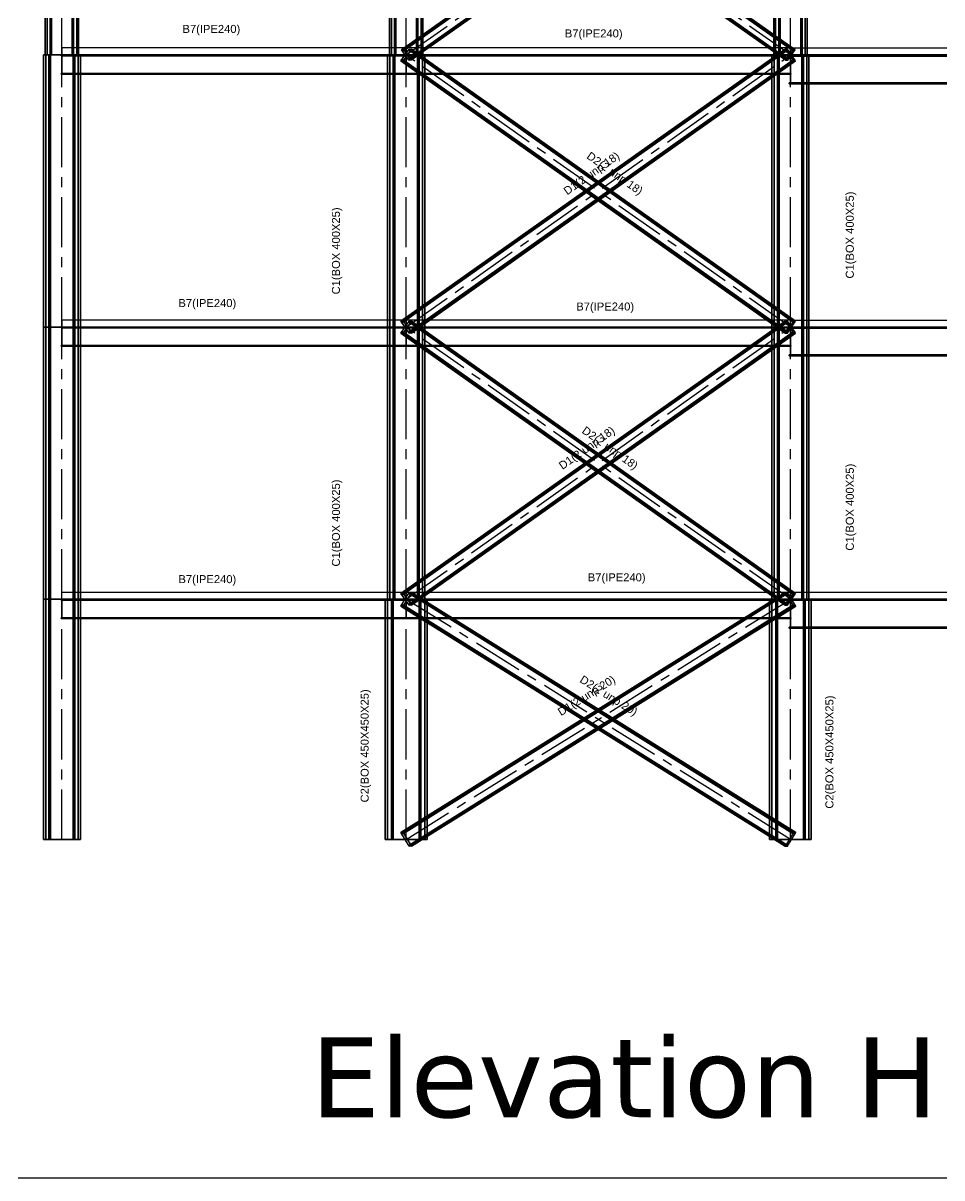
# Model space of a CAD drawing. Header units: metres. Extents: x 158 to 495, y 93 to 262.
# Drawn here: x 352.57 to 364.05, y 231.6 to 246.03 of the extents above; entities that cross this region are included whole.
import ezdxf
from ezdxf.enums import TextEntityAlignment as Align

# ---------------------------------------------------------------- set-up
doc = ezdxf.new("R2010")
doc.units = ezdxf.units.M
doc.header["$MEASUREMENT"] = 0
doc.linetypes.add('CENTER', pattern=[2, 1.25, -0.25, 0.25, -0.25])
doc.styles.get("Standard").update_dxf_attribs({"font": 'arial.ttf'})

msp = doc.modelspace()

# ---------------------------------------------------------------- linework, layer by layer
at = {"linetype": 'Continuous'}
for p, q in [((352.84832, 249.03133), (352.84832, 245.63133)), ((352.84832, 245.63133), (352.84832, 249.03133)), ((352.87149, 249.03133), (352.87149, 245.63133)), ((352.87149, 245.63133), (352.87149, 249.03133)), ((352.91083, 249.03133), (352.91083, 245.63133)), ((352.91083, 245.63133), (352.91083, 249.03133)), ((352.92706, 249.03133), (352.92706, 245.63133)), ((352.92706, 245.63133), (352.92706, 249.03133)), ((353.18663, 249.03133), (353.18663, 245.63133)), ((353.18663, 245.63133), (353.18663, 249.03133)), ((353.20285, 249.03133), (353.20285, 245.63133)), ((353.20285, 245.63133), (353.20285, 249.03133)), ((353.24219, 245.63133), (353.24219, 249.03133)), ((353.24219, 249.03133), (353.24219, 245.63133)), ((353.26536, 245.63133), (353.26536, 249.03133)), ((353.26536, 249.03133), (353.26536, 245.63133)), ((357.14832, 249.03133), (357.14832, 245.63133)), ((357.14832, 245.63133), (357.14832, 249.03133)), ((357.17149, 249.03133), (357.17149, 245.63133)), ((357.17149, 245.63133), (357.17149, 249.03133)), ((357.21083, 249.03133), (357.21083, 245.63133)), ((357.21083, 245.63133), (357.21083, 249.03133)), ((357.22706, 249.03133), (357.22706, 245.63133)), ((357.22706, 245.63133), (357.22706, 249.03133)), ((362.09845, 249.09696), (357.29845, 245.69696)), ((357.29845, 245.69696), (362.09845, 249.09696)), ((362.1057, 249.08835), (357.3057, 245.68835)), ((357.3057, 245.68835), (362.1057, 249.08835)), ((362.12521, 249.09696), (357.32521, 245.69696)), ((357.32521, 245.69696), (362.12521, 249.09696)), ((362.12978, 249.08835), (357.32978, 245.68835)), ((357.32978, 245.68835), (362.12978, 249.08835)), ((357.38391, 249.08835), (362.18391, 245.68835)), ((362.18391, 245.68835), (357.38391, 249.08835)), ((357.38848, 249.09696), (362.18848, 245.69696)), ((362.18848, 245.69696), (357.38848, 249.09696)), ((357.40798, 249.08835), (362.20798, 245.68835)), ((362.20798, 245.68835), (357.40798, 249.08835)), ((357.41523, 249.09696), (362.21523, 245.69696)), ((362.21523, 245.69696), (357.41523, 249.09696)), ((357.48663, 249.03133), (357.48663, 245.63133)), ((357.48663, 245.63133), (357.48663, 249.03133)), ((357.50285, 249.03133), (357.50285, 245.63133)), ((357.50285, 245.63133), (357.50285, 249.03133)), ((357.54219, 245.63133), (357.54219, 249.03133)), ((357.54219, 249.03133), (357.54219, 245.63133)), ((357.56536, 245.63133), (357.56536, 249.03133)), ((357.56536, 249.03133), (357.56536, 245.63133)), ((361.94832, 249.03133), (361.94832, 245.63133)), ((361.94832, 245.63133), (361.94832, 249.03133)), ((361.97149, 249.03133), (361.97149, 245.63133)), ((361.97149, 245.63133), (361.97149, 249.03133)), ((362.01083, 249.03133), (362.01083, 245.63133)), ((362.01083, 245.63133), (362.01083, 249.03133)), ((362.02706, 249.03133), (362.02706, 245.63133)), ((362.02706, 245.63133), (362.02706, 249.03133)), ((362.28663, 249.03133), (362.28663, 245.63133)), ((362.28663, 245.63133), (362.28663, 249.03133)), ((362.30285, 249.03133), (362.30285, 245.63133)), ((362.30285, 245.63133), (362.30285, 249.03133)), ((362.34219, 245.63133), (362.34219, 249.03133)), ((362.34219, 249.03133), (362.34219, 245.63133)), ((362.36536, 245.63133), (362.36536, 249.03133)), ((362.36536, 249.03133), (362.36536, 245.63133)), ((357.29845, 248.9657), (362.09845, 245.5657)), ((362.09845, 245.5657), (357.29845, 248.9657)), ((357.3057, 248.97431), (362.1057, 245.57431)), ((362.1057, 245.57431), (357.3057, 248.97431)), ((362.12521, 245.5657), (357.32521, 248.9657)), ((357.32521, 248.9657), (362.12521, 245.5657)), ((362.12978, 245.57431), (357.32978, 248.97431)), ((357.32978, 248.97431), (362.12978, 245.57431)), ((357.38391, 245.57431), (362.18391, 248.97431)), ((362.18391, 248.97431), (357.38391, 245.57431)), ((357.38848, 245.5657), (362.18848, 248.9657)), ((362.18848, 248.9657), (357.38848, 245.5657)), ((362.20798, 248.97431), (357.40798, 245.57431)), ((357.40798, 245.57431), (362.20798, 248.97431)), ((362.21523, 248.9657), (357.41523, 245.5657)), ((357.41523, 245.5657), (362.21523, 248.9657)), ((357.35684, 245.71883), (353.05684, 245.71883)), ((353.05684, 245.71883), (353.05684, 245.63133)), ((357.29194, 245.5575), (357.39321, 245.70517)), ((362.09194, 245.70517), (357.29194, 242.30517)), ((357.29194, 242.30517), (362.09194, 245.70517)), ((357.42175, 245.70517), (357.32047, 245.5575)), ((362.12047, 245.70517), (357.32047, 242.30517)), ((357.32047, 242.30517), (362.12047, 245.70517)), ((357.35684, 245.63133), (357.35684, 245.71883)), ((362.15684, 245.71883), (357.35684, 245.71883)), ((357.35684, 245.71883), (357.35684, 245.63133)), ((357.39321, 245.70517), (362.19321, 242.30517)), ((362.19321, 242.30517), (357.39321, 245.70517)), ((357.39321, 245.70517), (357.42175, 245.70517)), ((357.42175, 245.70517), (362.22175, 242.30517)), ((362.22175, 242.30517), (357.42175, 245.70517)), ((362.12047, 245.70517), (362.09194, 245.70517)), ((362.09194, 245.70517), (362.19321, 245.5575)), ((362.22175, 245.5575), (362.12047, 245.70517)), ((362.15684, 245.63133), (362.15684, 245.71883)), ((362.15684, 245.63133), (362.15684, 245.71883)), ((362.15684, 245.71883), (367.66684, 245.71883)), ((352.89461, 245.63133), (352.82515, 245.63133)), ((352.82515, 245.63133), (352.82515, 242.23133)), ((352.82515, 242.23133), (352.82515, 245.63133)), ((352.82515, 245.63133), (353.21907, 245.63133)), ((352.84832, 245.63133), (352.91083, 245.63133)), ((353.20285, 245.63133), (352.84832, 245.63133)), ((352.91489, 245.63133), (352.85411, 245.63133)), ((352.85411, 245.63133), (352.85411, 242.23133)), ((352.85411, 242.23133), (352.85411, 245.63133)), ((352.85411, 245.63133), (353.19879, 245.63133)), ((352.87149, 245.63133), (352.92706, 245.63133)), ((353.18663, 245.63133), (352.87149, 245.63133)), ((353.28853, 245.63133), (352.89461, 245.63133)), ((352.89461, 245.63133), (352.89461, 242.23133)), ((352.89461, 242.23133), (352.89461, 245.63133)), ((352.91083, 245.63133), (353.26536, 245.63133)), ((353.25957, 245.63133), (352.91489, 245.63133)), ((352.91489, 245.63133), (352.91489, 242.23133)), ((352.91489, 242.23133), (352.91489, 245.63133)), ((352.92706, 245.63133), (353.24219, 245.63133)), ((353.04613, 245.63133), (353.06755, 245.63133)), ((357.34613, 245.63133), (353.04613, 245.63133)), ((353.04613, 245.62153), (353.04613, 245.63133)), ((353.04613, 245.63133), (357.34613, 245.63133)), ((357.34613, 245.62153), (353.04613, 245.62153)), ((353.05629, 245.62153), (353.04613, 245.62153)), ((353.04613, 245.62153), (357.34613, 245.62153)), ((357.35629, 245.62153), (353.05629, 245.62153)), ((353.05629, 245.40113), (353.05629, 245.62153)), ((353.05629, 245.62153), (357.35629, 245.62153)), ((353.05684, 245.63133), (357.35684, 245.63133)), ((353.05739, 245.62153), (353.05739, 245.40113)), ((357.35739, 245.62153), (353.05739, 245.62153)), ((353.06755, 245.62153), (353.05739, 245.62153)), ((353.05739, 245.62153), (357.35739, 245.62153)), ((353.06755, 245.63133), (353.06755, 245.62153)), ((357.36755, 245.63133), (353.06755, 245.63133)), ((353.06755, 245.63133), (357.36755, 245.63133)), ((357.36755, 245.62153), (353.06755, 245.62153)), ((353.06755, 245.62153), (357.36755, 245.62153)), ((353.24219, 245.63133), (353.18663, 245.63133)), ((353.19879, 245.63133), (353.19879, 242.23133)), ((353.19879, 242.23133), (353.19879, 245.63133)), ((353.19879, 245.63133), (353.25957, 245.63133)), ((353.26536, 245.63133), (353.20285, 245.63133)), ((353.21907, 245.63133), (353.21907, 242.23133)), ((353.21907, 242.23133), (353.21907, 245.63133)), ((353.21907, 245.63133), (353.28853, 245.63133)), ((353.25957, 242.23133), (353.25957, 245.63133)), ((353.25957, 245.63133), (353.25957, 242.23133)), ((353.28853, 242.23133), (353.28853, 245.63133)), ((353.28853, 245.63133), (353.28853, 242.23133)), ((357.19461, 245.63133), (357.12515, 245.63133)), ((357.12515, 245.63133), (357.12515, 242.23133)), ((357.12515, 242.23133), (357.12515, 245.63133)), ((357.12515, 245.63133), (357.51907, 245.63133)), ((357.14832, 245.63133), (357.21083, 245.63133)), ((357.50285, 245.63133), (357.14832, 245.63133)), ((357.21489, 245.63133), (357.15411, 245.63133)), ((357.15411, 245.63133), (357.15411, 242.23133)), ((357.15411, 242.23133), (357.15411, 245.63133)), ((357.15411, 245.63133), (357.49879, 245.63133)), ((357.17149, 245.63133), (357.22706, 245.63133)), ((357.48663, 245.63133), (357.17149, 245.63133)), ((357.58853, 245.63133), (357.19461, 245.63133)), ((357.19461, 245.63133), (357.19461, 242.23133)), ((357.19461, 242.23133), (357.19461, 245.63133)), ((357.21083, 245.63133), (357.56536, 245.63133)), ((357.55957, 245.63133), (357.21489, 245.63133)), ((357.21489, 245.63133), (357.21489, 242.23133)), ((357.21489, 242.23133), (357.21489, 245.63133)), ((357.22706, 245.63133), (357.54219, 245.63133)), ((357.29845, 245.69696), (357.32521, 245.69696)), ((357.38848, 245.5657), (357.29845, 245.69696)), ((357.29955, 245.56652), (357.38845, 245.69614)), ((362.09955, 245.69614), (357.29955, 242.29614)), ((357.29955, 242.29614), (362.09955, 245.69614)), ((357.32523, 245.56652), (357.29955, 245.56652)), ((357.29955, 245.56652), (362.09955, 242.16652)), ((362.09955, 242.16652), (357.29955, 245.56652)), ((357.3057, 245.68835), (357.32978, 245.68835)), ((357.38391, 245.57431), (357.3057, 245.68835)), ((357.32521, 245.69696), (357.41523, 245.5657)), ((357.41413, 245.69614), (357.32523, 245.56652)), ((362.12523, 245.69614), (357.32523, 242.29614)), ((357.32523, 242.29614), (362.12523, 245.69614)), ((362.12523, 242.16652), (357.32523, 245.56652)), ((357.32523, 245.56652), (362.12523, 242.16652)), ((357.32978, 245.68835), (357.40798, 245.57431)), ((357.36755, 245.63133), (357.34613, 245.63133)), ((357.34613, 245.63133), (357.34613, 245.62153)), ((357.34613, 245.62153), (357.35629, 245.62153)), ((357.34614, 245.63133), (357.36754, 245.63133)), ((362.14614, 245.63133), (357.34614, 245.63133)), ((357.34614, 245.62153), (357.34614, 245.63133)), ((357.34614, 245.63133), (362.14614, 245.63133)), ((362.14614, 245.62153), (357.34614, 245.62153)), ((357.35629, 245.62153), (357.34614, 245.62153)), ((357.34614, 245.62153), (362.14614, 245.62153)), ((362.15629, 245.62153), (357.35629, 245.62153)), ((357.35629, 245.40113), (357.35629, 245.62153)), ((357.35629, 245.62153), (362.15629, 245.62153)), ((357.35629, 245.62153), (357.35629, 245.40113)), ((357.35684, 245.63133), (362.15684, 245.63133)), ((357.35739, 245.62153), (357.35739, 245.40113)), ((362.15739, 245.62153), (357.35739, 245.62153)), ((357.36754, 245.62153), (357.35739, 245.62153)), ((357.35739, 245.62153), (362.15739, 245.62153)), ((357.35739, 245.40113), (357.35739, 245.62153)), ((357.35739, 245.62153), (357.36755, 245.62153)), ((357.36754, 245.63133), (357.36754, 245.62153)), ((362.16754, 245.63133), (357.36754, 245.63133)), ((357.36754, 245.63133), (362.16754, 245.63133)), ((362.16754, 245.62153), (357.36754, 245.62153)), ((357.36754, 245.62153), (362.16754, 245.62153)), ((357.36755, 245.62153), (357.36755, 245.63133)), ((357.40798, 245.57431), (357.38391, 245.57431)), ((357.38845, 245.69614), (362.18845, 242.29614)), ((362.18845, 242.29614), (357.38845, 245.69614)), ((357.38845, 245.69614), (357.41413, 245.69614)), ((357.38845, 242.16652), (362.18845, 245.56652)), ((362.18845, 245.56652), (357.38845, 242.16652)), ((357.41523, 245.5657), (357.38848, 245.5657)), ((357.41413, 245.69614), (362.21413, 242.29614)), ((362.21413, 242.29614), (357.41413, 245.69614)), ((362.21413, 245.56652), (357.41413, 242.16652)), ((357.41413, 242.16652), (362.21413, 245.56652)), ((357.54219, 245.63133), (357.48663, 245.63133)), ((357.49879, 245.63133), (357.49879, 242.23133)), ((357.49879, 242.23133), (357.49879, 245.63133)), ((357.49879, 245.63133), (357.55957, 245.63133)), ((357.56536, 245.63133), (357.50285, 245.63133)), ((357.51907, 245.63133), (357.51907, 242.23133)), ((357.51907, 242.23133), (357.51907, 245.63133)), ((357.51907, 245.63133), (357.58853, 245.63133)), ((357.55957, 242.23133), (357.55957, 245.63133)), ((357.55957, 245.63133), (357.55957, 242.23133)), ((357.58853, 242.23133), (357.58853, 245.63133)), ((357.58853, 245.63133), (357.58853, 242.23133)), ((361.99461, 245.63133), (361.92515, 245.63133)), ((361.92515, 245.63133), (361.92515, 242.23133)), ((361.92515, 242.23133), (361.92515, 245.63133)), ((361.92515, 245.63133), (362.31907, 245.63133)), ((361.94832, 245.63133), (362.01083, 245.63133)), ((362.30285, 245.63133), (361.94832, 245.63133)), ((362.01489, 245.63133), (361.95411, 245.63133)), ((361.95411, 245.63133), (361.95411, 242.23133)), ((361.95411, 242.23133), (361.95411, 245.63133)), ((361.95411, 245.63133), (362.29879, 245.63133)), ((361.97149, 245.63133), (362.02706, 245.63133)), ((362.28663, 245.63133), (361.97149, 245.63133)), ((362.38853, 245.63133), (361.99461, 245.63133)), ((361.99461, 245.63133), (361.99461, 242.23133)), ((361.99461, 242.23133), (361.99461, 245.63133)), ((362.01083, 245.63133), (362.36536, 245.63133)), ((362.35957, 245.63133), (362.01489, 245.63133)), ((362.01489, 245.63133), (362.01489, 242.23133)), ((362.01489, 242.23133), (362.01489, 245.63133)), ((362.02706, 245.63133), (362.34219, 245.63133)), ((362.18848, 245.69696), (362.09845, 245.5657)), ((362.09845, 245.5657), (362.12521, 245.5657)), ((362.12523, 245.69614), (362.09955, 245.69614)), ((362.09955, 245.69614), (362.18845, 245.56652)), ((362.18391, 245.68835), (362.1057, 245.57431)), ((362.1057, 245.57431), (362.12978, 245.57431)), ((362.12521, 245.5657), (362.21523, 245.69696)), ((362.21413, 245.56652), (362.12523, 245.69614)), ((362.12978, 245.57431), (362.20798, 245.68835)), ((362.14166, 245.63133), (362.17202, 245.63133)), ((367.65166, 245.63133), (362.14166, 245.63133)), ((362.14166, 245.61863), (362.14166, 245.63133)), ((362.14166, 245.63133), (367.65166, 245.63133)), ((367.65166, 245.61863), (362.14166, 245.61863)), ((362.15613, 245.61863), (362.14166, 245.61863)), ((362.14166, 245.61863), (367.65166, 245.61863)), ((362.16754, 245.63133), (362.14614, 245.63133)), ((362.14614, 245.63133), (362.14614, 245.62153)), ((362.14614, 245.62153), (362.15629, 245.62153)), ((367.66613, 245.61863), (362.15613, 245.61863)), ((362.15613, 245.28403), (362.15613, 245.61863)), ((362.15613, 245.61863), (367.66613, 245.61863)), ((362.15629, 245.62153), (362.15629, 245.40113)), ((367.66684, 245.63133), (362.15684, 245.63133)), ((362.15739, 245.40113), (362.15739, 245.62153)), ((362.15739, 245.62153), (362.16754, 245.62153)), ((362.15756, 245.61863), (362.15756, 245.28403)), ((367.66756, 245.61863), (362.15756, 245.61863)), ((362.17202, 245.61863), (362.15756, 245.61863)), ((362.15756, 245.61863), (367.66756, 245.61863)), ((362.16754, 245.62153), (362.16754, 245.63133)), ((362.17202, 245.63133), (362.17202, 245.61863)), ((367.68202, 245.63133), (362.17202, 245.63133)), ((362.17202, 245.63133), (367.68202, 245.63133)), ((367.68202, 245.61863), (362.17202, 245.61863)), ((362.17202, 245.61863), (367.68202, 245.61863)), ((362.20798, 245.68835), (362.18391, 245.68835)), ((362.18845, 245.56652), (362.21413, 245.56652)), ((362.21523, 245.69696), (362.18848, 245.69696)), ((362.34219, 245.63133), (362.28663, 245.63133)), ((362.29879, 245.63133), (362.29879, 242.23133)), ((362.29879, 242.23133), (362.29879, 245.63133)), ((362.29879, 245.63133), (362.35957, 245.63133)), ((362.36536, 245.63133), (362.30285, 245.63133)), ((362.31907, 245.63133), (362.31907, 242.23133)), ((362.31907, 242.23133), (362.31907, 245.63133)), ((362.31907, 245.63133), (362.38853, 245.63133)), ((362.35957, 242.23133), (362.35957, 245.63133)), ((362.35957, 245.63133), (362.35957, 242.23133)), ((362.38853, 242.23133), (362.38853, 245.63133)), ((362.38853, 245.63133), (362.38853, 242.23133)), ((357.32047, 245.5575), (357.29194, 245.5575)), ((357.29194, 245.5575), (362.09194, 242.1575)), ((362.09194, 242.1575), (357.29194, 245.5575)), ((362.12047, 242.1575), (357.32047, 245.5575)), ((357.32047, 245.5575), (362.12047, 242.1575)), ((357.39321, 242.1575), (362.19321, 245.5575)), ((362.19321, 245.5575), (357.39321, 242.1575)), ((362.22175, 245.5575), (357.42175, 242.1575)), ((357.42175, 242.1575), (362.22175, 245.5575)), ((362.19321, 245.5575), (362.22175, 245.5575)), ((353.04613, 245.40113), (353.05629, 245.40113)), ((357.34613, 245.40113), (353.04613, 245.40113)), ((353.04613, 245.39133), (353.04613, 245.40113)), ((353.04613, 245.40113), (357.34613, 245.40113)), ((353.06755, 245.39133), (353.04613, 245.39133)), ((353.04613, 245.39133), (357.34613, 245.39133)), ((357.34613, 245.39133), (353.04613, 245.39133)), ((357.35629, 245.40113), (353.05629, 245.40113)), ((353.05629, 245.40113), (357.35629, 245.40113)), ((353.05739, 245.40113), (353.06755, 245.40113)), ((357.35739, 245.40113), (353.05739, 245.40113)), ((353.05739, 245.40113), (357.35739, 245.40113)), ((353.06755, 245.40113), (353.06755, 245.39133)), ((357.36755, 245.40113), (353.06755, 245.40113)), ((353.06755, 245.40113), (357.36755, 245.40113)), ((357.36755, 245.39133), (353.06755, 245.39133)), ((353.06755, 245.39133), (357.36755, 245.39133)), ((357.35629, 245.40113), (357.34613, 245.40113)), ((357.34613, 245.40113), (357.34613, 245.39133)), ((357.34613, 245.39133), (357.36755, 245.39133)), ((357.34614, 245.40113), (357.35629, 245.40113)), ((362.14614, 245.40113), (357.34614, 245.40113)), ((357.34614, 245.39133), (357.34614, 245.40113)), ((357.34614, 245.40113), (362.14614, 245.40113)), ((357.36754, 245.39133), (357.34614, 245.39133)), ((357.34614, 245.39133), (362.14614, 245.39133)), ((362.14614, 245.39133), (357.34614, 245.39133)), ((362.15629, 245.40113), (357.35629, 245.40113)), ((357.35629, 245.40113), (362.15629, 245.40113)), ((357.35739, 245.40113), (357.36754, 245.40113)), ((362.15739, 245.40113), (357.35739, 245.40113)), ((357.35739, 245.40113), (362.15739, 245.40113)), ((357.36755, 245.40113), (357.35739, 245.40113)), ((357.36754, 245.40113), (357.36754, 245.39133)), ((362.16754, 245.40113), (357.36754, 245.40113)), ((357.36754, 245.40113), (362.16754, 245.40113)), ((362.16754, 245.39133), (357.36754, 245.39133)), ((357.36754, 245.39133), (362.16754, 245.39133)), ((357.36755, 245.39133), (357.36755, 245.40113)), ((362.14166, 245.28403), (362.15613, 245.28403)), ((367.65166, 245.28403), (362.14166, 245.28403)), ((362.14166, 245.27133), (362.14166, 245.28403)), ((362.14166, 245.28403), (367.65166, 245.28403)), ((362.17202, 245.27133), (362.14166, 245.27133)), ((362.14166, 245.27133), (367.65166, 245.27133)), ((367.65166, 245.27133), (362.14166, 245.27133)), ((362.15629, 245.40113), (362.14614, 245.40113)), ((362.14614, 245.40113), (362.14614, 245.39133)), ((362.14614, 245.39133), (362.16754, 245.39133)), ((367.66613, 245.28403), (362.15613, 245.28403)), ((362.15613, 245.28403), (367.66613, 245.28403)), ((362.16754, 245.40113), (362.15739, 245.40113)), ((362.15756, 245.28403), (362.17202, 245.28403)), ((367.66756, 245.28403), (362.15756, 245.28403)), ((362.15756, 245.28403), (367.66756, 245.28403)), ((362.16754, 245.39133), (362.16754, 245.40113)), ((362.17202, 245.28403), (362.17202, 245.27133)), ((367.68202, 245.28403), (362.17202, 245.28403)), ((362.17202, 245.28403), (367.68202, 245.28403)), ((367.68202, 245.27133), (362.17202, 245.27133)), ((362.17202, 245.27133), (367.68202, 245.27133)), ((357.35684, 242.31883), (353.05684, 242.31883)), ((353.05684, 242.31883), (353.05684, 242.23133)), ((357.29194, 242.1575), (357.39321, 242.30517)), ((362.09194, 242.30517), (357.29194, 238.90517)), ((357.29194, 238.90517), (362.09194, 242.30517)), ((357.29194, 242.30517), (357.32047, 242.30517)), ((357.39321, 242.1575), (357.29194, 242.30517)), ((357.29955, 242.16652), (357.38845, 242.29614)), ((362.09955, 242.29614), (357.29955, 238.89614)), ((357.29955, 238.89614), (362.09955, 242.29614)), ((357.29955, 242.29614), (357.32523, 242.29614)), ((357.38845, 242.16652), (357.29955, 242.29614)), ((357.42175, 242.30517), (357.32047, 242.1575)), ((362.12047, 242.30517), (357.32047, 238.90517)), ((357.32047, 238.90517), (362.12047, 242.30517)), ((357.32047, 242.30517), (357.42175, 242.1575)), ((357.41413, 242.29614), (357.32523, 242.16652)), ((362.12523, 242.29614), (357.32523, 238.89614)), ((357.32523, 238.89614), (362.12523, 242.29614)), ((357.32523, 242.29614), (357.41413, 242.16652)), ((357.35684, 242.23133), (357.35684, 242.31883)), ((362.15684, 242.31883), (357.35684, 242.31883)), ((357.35684, 242.31883), (357.35684, 242.23133)), ((357.38845, 242.29614), (362.18845, 238.89614)), ((362.18845, 238.89614), (357.38845, 242.29614)), ((357.38845, 242.29614), (357.41413, 242.29614)), ((357.39321, 242.30517), (362.19321, 238.90517)), ((362.19321, 238.90517), (357.39321, 242.30517)), ((357.39321, 242.30517), (357.42175, 242.30517)), ((357.41413, 242.29614), (362.21413, 238.89614)), ((362.21413, 238.89614), (357.41413, 242.29614)), ((357.42175, 242.30517), (362.22175, 238.90517)), ((362.22175, 238.90517), (357.42175, 242.30517)), ((362.19321, 242.30517), (362.09194, 242.1575)), ((362.12047, 242.30517), (362.09194, 242.30517)), ((362.09194, 242.30517), (362.19321, 242.1575)), ((362.18845, 242.29614), (362.09955, 242.16652)), ((362.12523, 242.29614), (362.09955, 242.29614)), ((362.09955, 242.29614), (362.18845, 242.16652)), ((362.12047, 242.1575), (362.22175, 242.30517)), ((362.22175, 242.1575), (362.12047, 242.30517)), ((362.12523, 242.16652), (362.21413, 242.29614)), ((362.21413, 242.16652), (362.12523, 242.29614)), ((362.15684, 242.23133), (362.15684, 242.31883)), ((362.15684, 242.23133), (362.15684, 242.31883)), ((362.15684, 242.31883), (367.66684, 242.31883)), ((362.21413, 242.29614), (362.18845, 242.29614)), ((362.22175, 242.30517), (362.19321, 242.30517)), ((352.89461, 242.23133), (352.82515, 242.23133)), ((352.82515, 242.23133), (352.82515, 238.83133)), ((352.82515, 238.83133), (352.82515, 242.23133)), ((352.82515, 242.23133), (353.21907, 242.23133)), ((352.82515, 242.23133), (352.89461, 242.23133)), ((353.21907, 242.23133), (352.82515, 242.23133)), ((352.91489, 242.23133), (352.85411, 242.23133)), ((352.85411, 242.23133), (352.85411, 238.83133)), ((352.85411, 238.83133), (352.85411, 242.23133)), ((352.85411, 242.23133), (353.19879, 242.23133)), ((352.85411, 242.23133), (352.91489, 242.23133)), ((353.19879, 242.23133), (352.85411, 242.23133)), ((353.28853, 242.23133), (352.89461, 242.23133)), ((352.89461, 242.23133), (352.89461, 238.83133)), ((352.89461, 238.83133), (352.89461, 242.23133)), ((352.89461, 242.23133), (353.28853, 242.23133)), ((353.25957, 242.23133), (352.91489, 242.23133)), ((352.91489, 242.23133), (352.91489, 238.83133)), ((352.91489, 238.83133), (352.91489, 242.23133)), ((352.91489, 242.23133), (353.25957, 242.23133)), ((353.04613, 242.23133), (353.06755, 242.23133)), ((357.34613, 242.23133), (353.04613, 242.23133)), ((353.04613, 242.22153), (353.04613, 242.23133)), ((353.04613, 242.23133), (357.34613, 242.23133)), ((357.34613, 242.22153), (353.04613, 242.22153)), ((353.05629, 242.22153), (353.04613, 242.22153)), ((353.04613, 242.22153), (357.34613, 242.22153)), ((357.35629, 242.22153), (353.05629, 242.22153)), ((353.05629, 242.00113), (353.05629, 242.22153)), ((353.05629, 242.22153), (357.35629, 242.22153)), ((353.05684, 242.23133), (357.35684, 242.23133)), ((353.05739, 242.22153), (353.05739, 242.00113)), ((357.35739, 242.22153), (353.05739, 242.22153)), ((353.06755, 242.22153), (353.05739, 242.22153)), ((353.05739, 242.22153), (357.35739, 242.22153)), ((353.06755, 242.23133), (353.06755, 242.22153)), ((357.36755, 242.23133), (353.06755, 242.23133)), ((353.06755, 242.23133), (357.36755, 242.23133)), ((357.36755, 242.22153), (353.06755, 242.22153)), ((353.06755, 242.22153), (357.36755, 242.22153)), ((353.19879, 242.23133), (353.19879, 238.83133)), ((353.19879, 238.83133), (353.19879, 242.23133)), ((353.19879, 242.23133), (353.25957, 242.23133)), ((353.25957, 242.23133), (353.19879, 242.23133)), ((353.21907, 242.23133), (353.21907, 238.83133)), ((353.21907, 238.83133), (353.21907, 242.23133)), ((353.21907, 242.23133), (353.28853, 242.23133)), ((353.28853, 242.23133), (353.21907, 242.23133)), ((353.25957, 238.83133), (353.25957, 242.23133)), ((353.25957, 242.23133), (353.25957, 238.83133)), ((353.28853, 238.83133), (353.28853, 242.23133)), ((353.28853, 242.23133), (353.28853, 238.83133)), ((357.19461, 242.23133), (357.12515, 242.23133)), ((357.12515, 242.23133), (357.12515, 238.83133)), ((357.12515, 238.83133), (357.12515, 242.23133)), ((357.12515, 242.23133), (357.51907, 242.23133)), ((357.12515, 242.23133), (357.19461, 242.23133)), ((357.51907, 242.23133), (357.12515, 242.23133)), ((357.21489, 242.23133), (357.15411, 242.23133)), ((357.15411, 242.23133), (357.15411, 238.83133)), ((357.15411, 238.83133), (357.15411, 242.23133)), ((357.15411, 242.23133), (357.49879, 242.23133)), ((357.15411, 242.23133), (357.21489, 242.23133)), ((357.49879, 242.23133), (357.15411, 242.23133)), ((357.58853, 242.23133), (357.19461, 242.23133)), ((357.19461, 242.23133), (357.19461, 238.83133)), ((357.19461, 238.83133), (357.19461, 242.23133)), ((357.19461, 242.23133), (357.58853, 242.23133)), ((357.55957, 242.23133), (357.21489, 242.23133)), ((357.21489, 242.23133), (357.21489, 238.83133)), ((357.21489, 238.83133), (357.21489, 242.23133)), ((357.21489, 242.23133), (357.55957, 242.23133)), ((357.32047, 242.1575), (357.29194, 242.1575)), ((357.29194, 242.1575), (362.09194, 238.7575)), ((362.09194, 238.7575), (357.29194, 242.1575)), ((357.32523, 242.16652), (357.29955, 242.16652)), ((357.29955, 242.16652), (362.09955, 238.76652)), ((362.09955, 238.76652), (357.29955, 242.16652)), ((362.12047, 238.7575), (357.32047, 242.1575)), ((357.32047, 242.1575), (362.12047, 238.7575)), ((362.12523, 238.76652), (357.32523, 242.16652)), ((357.32523, 242.16652), (362.12523, 238.76652)), ((357.36755, 242.23133), (357.34613, 242.23133)), ((357.34613, 242.23133), (357.34613, 242.22153)), ((357.34613, 242.22153), (357.35629, 242.22153)), ((357.34614, 242.23133), (357.36754, 242.23133)), ((362.14614, 242.23133), (357.34614, 242.23133)), ((357.34614, 242.22153), (357.34614, 242.23133)), ((357.34614, 242.23133), (362.14614, 242.23133)), ((362.14614, 242.22153), (357.34614, 242.22153)), ((357.35629, 242.22153), (357.34614, 242.22153)), ((357.34614, 242.22153), (362.14614, 242.22153)), ((362.15629, 242.22153), (357.35629, 242.22153)), ((357.35629, 242.00113), (357.35629, 242.22153)), ((357.35629, 242.22153), (362.15629, 242.22153)), ((357.35629, 242.22153), (357.35629, 242.00113)), ((357.35684, 242.23133), (362.15684, 242.23133)), ((357.35739, 242.22153), (357.35739, 242.00113)), ((362.15739, 242.22153), (357.35739, 242.22153)), ((357.36754, 242.22153), (357.35739, 242.22153)), ((357.35739, 242.22153), (362.15739, 242.22153)), ((357.35739, 242.00113), (357.35739, 242.22153)), ((357.35739, 242.22153), (357.36755, 242.22153)), ((357.36754, 242.23133), (357.36754, 242.22153)), ((362.16754, 242.23133), (357.36754, 242.23133)), ((357.36754, 242.23133), (362.16754, 242.23133)), ((362.16754, 242.22153), (357.36754, 242.22153)), ((357.36754, 242.22153), (362.16754, 242.22153)), ((357.36755, 242.22153), (357.36755, 242.23133)), ((357.38845, 238.76652), (362.18845, 242.16652)), ((362.18845, 242.16652), (357.38845, 238.76652)), ((357.41413, 242.16652), (357.38845, 242.16652)), ((357.39321, 238.7575), (362.19321, 242.1575)), ((362.19321, 242.1575), (357.39321, 238.7575)), ((357.42175, 242.1575), (357.39321, 242.1575)), ((362.21413, 242.16652), (357.41413, 238.76652)), ((357.41413, 238.76652), (362.21413, 242.16652)), ((362.22175, 242.1575), (357.42175, 238.7575)), ((357.42175, 238.7575), (362.22175, 242.1575)), ((357.49879, 242.23133), (357.49879, 238.83133)), ((357.49879, 238.83133), (357.49879, 242.23133)), ((357.49879, 242.23133), (357.55957, 242.23133)), ((357.55957, 242.23133), (357.49879, 242.23133)), ((357.51907, 242.23133), (357.51907, 238.83133)), ((357.51907, 238.83133), (357.51907, 242.23133)), ((357.51907, 242.23133), (357.58853, 242.23133)), ((357.58853, 242.23133), (357.51907, 242.23133)), ((357.55957, 238.83133), (357.55957, 242.23133)), ((357.55957, 242.23133), (357.55957, 238.83133)), ((357.58853, 238.83133), (357.58853, 242.23133)), ((357.58853, 242.23133), (357.58853, 238.83133)), ((361.99461, 242.23133), (361.92515, 242.23133)), ((361.92515, 242.23133), (361.92515, 238.83133)), ((361.92515, 238.83133), (361.92515, 242.23133)), ((361.92515, 242.23133), (362.31907, 242.23133)), ((361.92515, 242.23133), (361.99461, 242.23133)), ((362.31907, 242.23133), (361.92515, 242.23133)), ((362.01489, 242.23133), (361.95411, 242.23133)), ((361.95411, 242.23133), (361.95411, 238.83133)), ((361.95411, 238.83133), (361.95411, 242.23133)), ((361.95411, 242.23133), (362.29879, 242.23133)), ((361.95411, 242.23133), (362.01489, 242.23133)), ((362.29879, 242.23133), (361.95411, 242.23133)), ((362.38853, 242.23133), (361.99461, 242.23133)), ((361.99461, 242.23133), (361.99461, 238.83133)), ((361.99461, 238.83133), (361.99461, 242.23133)), ((361.99461, 242.23133), (362.38853, 242.23133)), ((362.35957, 242.23133), (362.01489, 242.23133)), ((362.01489, 242.23133), (362.01489, 238.83133)), ((362.01489, 238.83133), (362.01489, 242.23133)), ((362.01489, 242.23133), (362.35957, 242.23133)), ((362.09194, 242.1575), (362.12047, 242.1575)), ((362.09955, 242.16652), (362.12523, 242.16652)), ((362.14166, 242.23133), (362.17202, 242.23133)), ((367.65166, 242.23133), (362.14166, 242.23133)), ((362.14166, 242.21863), (362.14166, 242.23133)), ((362.14166, 242.23133), (367.65166, 242.23133)), ((367.65166, 242.21863), (362.14166, 242.21863)), ((362.15613, 242.21863), (362.14166, 242.21863)), ((362.14166, 242.21863), (367.65166, 242.21863)), ((362.16754, 242.23133), (362.14614, 242.23133)), ((362.14614, 242.23133), (362.14614, 242.22153)), ((362.14614, 242.22153), (362.15629, 242.22153)), ((367.66613, 242.21863), (362.15613, 242.21863)), ((362.15613, 241.88403), (362.15613, 242.21863)), ((362.15613, 242.21863), (367.66613, 242.21863)), ((362.15629, 242.22153), (362.15629, 242.00113)), ((367.66684, 242.23133), (362.15684, 242.23133)), ((362.15739, 242.00113), (362.15739, 242.22153)), ((362.15739, 242.22153), (362.16754, 242.22153)), ((362.15756, 242.21863), (362.15756, 241.88403)), ((367.66756, 242.21863), (362.15756, 242.21863)), ((362.17202, 242.21863), (362.15756, 242.21863)), ((362.15756, 242.21863), (367.66756, 242.21863)), ((362.16754, 242.22153), (362.16754, 242.23133)), ((362.17202, 242.23133), (362.17202, 242.21863)), ((367.68202, 242.23133), (362.17202, 242.23133)), ((362.17202, 242.23133), (367.68202, 242.23133)), ((367.68202, 242.21863), (362.17202, 242.21863)), ((362.17202, 242.21863), (367.68202, 242.21863)), ((362.18845, 242.16652), (362.21413, 242.16652)), ((362.19321, 242.1575), (362.22175, 242.1575)), ((362.29879, 242.23133), (362.29879, 238.83133)), ((362.29879, 238.83133), (362.29879, 242.23133)), ((362.29879, 242.23133), (362.35957, 242.23133)), ((362.35957, 242.23133), (362.29879, 242.23133)), ((362.31907, 242.23133), (362.31907, 238.83133)), ((362.31907, 238.83133), (362.31907, 242.23133)), ((362.31907, 242.23133), (362.38853, 242.23133)), ((362.38853, 242.23133), (362.31907, 242.23133)), ((362.35957, 238.83133), (362.35957, 242.23133)), ((362.35957, 242.23133), (362.35957, 238.83133)), ((362.38853, 238.83133), (362.38853, 242.23133)), ((362.38853, 242.23133), (362.38853, 238.83133)), ((353.04613, 242.00113), (353.05629, 242.00113)), ((357.34613, 242.00113), (353.04613, 242.00113)), ((353.04613, 241.99133), (353.04613, 242.00113)), ((353.04613, 242.00113), (357.34613, 242.00113)), ((353.06755, 241.99133), (353.04613, 241.99133)), ((353.04613, 241.99133), (357.34613, 241.99133)), ((357.34613, 241.99133), (353.04613, 241.99133)), ((357.35629, 242.00113), (353.05629, 242.00113)), ((353.05629, 242.00113), (357.35629, 242.00113)), ((353.05739, 242.00113), (353.06755, 242.00113)), ((357.35739, 242.00113), (353.05739, 242.00113)), ((353.05739, 242.00113), (357.35739, 242.00113)), ((353.06755, 242.00113), (353.06755, 241.99133)), ((357.36755, 242.00113), (353.06755, 242.00113)), ((353.06755, 242.00113), (357.36755, 242.00113)), ((357.36755, 241.99133), (353.06755, 241.99133)), ((353.06755, 241.99133), (357.36755, 241.99133)), ((357.35629, 242.00113), (357.34613, 242.00113)), ((357.34613, 242.00113), (357.34613, 241.99133)), ((357.34613, 241.99133), (357.36755, 241.99133)), ((357.34614, 242.00113), (357.35629, 242.00113)), ((362.14614, 242.00113), (357.34614, 242.00113)), ((357.34614, 241.99133), (357.34614, 242.00113)), ((357.34614, 242.00113), (362.14614, 242.00113)), ((357.36754, 241.99133), (357.34614, 241.99133)), ((357.34614, 241.99133), (362.14614, 241.99133)), ((362.14614, 241.99133), (357.34614, 241.99133)), ((362.15629, 242.00113), (357.35629, 242.00113)), ((357.35629, 242.00113), (362.15629, 242.00113)), ((357.35739, 242.00113), (357.36754, 242.00113)), ((362.15739, 242.00113), (357.35739, 242.00113)), ((357.35739, 242.00113), (362.15739, 242.00113)), ((357.36755, 242.00113), (357.35739, 242.00113)), ((357.36754, 242.00113), (357.36754, 241.99133)), ((362.16754, 242.00113), (357.36754, 242.00113)), ((357.36754, 242.00113), (362.16754, 242.00113)), ((362.16754, 241.99133), (357.36754, 241.99133)), ((357.36754, 241.99133), (362.16754, 241.99133)), ((357.36755, 241.99133), (357.36755, 242.00113)), ((362.15629, 242.00113), (362.14614, 242.00113)), ((362.14614, 242.00113), (362.14614, 241.99133)), ((362.14614, 241.99133), (362.16754, 241.99133)), ((362.16754, 242.00113), (362.15739, 242.00113)), ((362.16754, 241.99133), (362.16754, 242.00113)), ((362.14166, 241.88403), (362.15613, 241.88403)), ((367.65166, 241.88403), (362.14166, 241.88403)), ((362.14166, 241.87133), (362.14166, 241.88403)), ((362.14166, 241.88403), (367.65166, 241.88403)), ((362.17202, 241.87133), (362.14166, 241.87133)), ((362.14166, 241.87133), (367.65166, 241.87133)), ((367.65166, 241.87133), (362.14166, 241.87133)), ((367.66613, 241.88403), (362.15613, 241.88403)), ((362.15613, 241.88403), (367.66613, 241.88403)), ((362.15756, 241.88403), (362.17202, 241.88403)), ((367.66756, 241.88403), (362.15756, 241.88403)), ((362.15756, 241.88403), (367.66756, 241.88403)), ((362.17202, 241.88403), (362.17202, 241.87133)), ((367.68202, 241.88403), (362.17202, 241.88403)), ((362.17202, 241.88403), (367.68202, 241.88403)), ((367.68202, 241.87133), (362.17202, 241.87133)), ((362.17202, 241.87133), (367.68202, 241.87133)), ((352.82515, 238.83133), (352.89461, 238.83133)), ((353.21907, 238.83133), (352.82515, 238.83133)), ((352.89461, 238.83133), (352.82515, 238.83133)), ((352.82515, 238.83133), (352.82515, 235.83133)), ((352.82515, 235.83133), (352.82515, 238.83133)), ((352.82515, 238.83133), (353.21907, 238.83133)), ((352.85411, 238.83133), (352.91489, 238.83133)), ((353.19879, 238.83133), (352.85411, 238.83133)), ((352.91489, 238.83133), (352.85411, 238.83133)), ((352.85411, 238.83133), (352.85411, 235.83133)), ((352.85411, 235.83133), (352.85411, 238.83133)), ((352.85411, 238.83133), (353.19879, 238.83133)), ((352.89461, 238.83133), (353.28853, 238.83133)), ((353.28853, 238.83133), (352.89461, 238.83133)), ((352.89461, 238.83133), (352.89461, 235.83133)), ((352.89461, 235.83133), (352.89461, 238.83133)), ((352.91489, 238.83133), (353.25957, 238.83133)), ((353.25957, 238.83133), (352.91489, 238.83133)), ((352.91489, 238.83133), (352.91489, 235.83133)), ((352.91489, 235.83133), (352.91489, 238.83133)), ((353.04613, 238.83133), (353.06755, 238.83133)), ((357.34613, 238.83133), (353.04613, 238.83133)), ((353.04613, 238.82153), (353.04613, 238.83133)), ((353.04613, 238.83133), (357.34613, 238.83133)), ((357.34613, 238.82153), (353.04613, 238.82153)), ((353.05629, 238.82153), (353.04613, 238.82153)), ((353.04613, 238.82153), (357.34613, 238.82153)), ((357.35629, 238.82153), (353.05629, 238.82153)), ((353.05629, 238.60113), (353.05629, 238.82153)), ((353.05629, 238.82153), (357.35629, 238.82153)), ((353.05684, 238.83133), (353.05684, 238.91883)), ((353.05684, 238.91883), (357.35684, 238.91883)), ((357.35684, 238.83133), (353.05684, 238.83133)), ((353.05739, 238.82153), (353.05739, 238.60113)), ((357.35739, 238.82153), (353.05739, 238.82153)), ((353.06755, 238.82153), (353.05739, 238.82153)), ((353.05739, 238.82153), (357.35739, 238.82153)), ((353.06755, 238.83133), (353.06755, 238.82153)), ((357.36755, 238.83133), (353.06755, 238.83133)), ((353.06755, 238.83133), (357.36755, 238.83133)), ((357.36755, 238.82153), (353.06755, 238.82153)), ((353.06755, 238.82153), (357.36755, 238.82153)), ((353.25957, 238.83133), (353.19879, 238.83133)), ((353.19879, 238.83133), (353.19879, 235.83133)), ((353.19879, 235.83133), (353.19879, 238.83133)), ((353.19879, 238.83133), (353.25957, 238.83133)), ((353.28853, 238.83133), (353.21907, 238.83133)), ((353.21907, 238.83133), (353.21907, 235.83133)), ((353.21907, 235.83133), (353.21907, 238.83133)), ((353.21907, 238.83133), (353.28853, 238.83133)), ((353.25957, 235.83133), (353.25957, 238.83133)), ((353.25957, 238.83133), (353.25957, 235.83133)), ((353.28853, 235.83133), (353.28853, 238.83133)), ((353.28853, 238.83133), (353.28853, 235.83133)), ((357.17433, 238.83133), (357.09619, 238.83133)), ((357.09619, 238.83133), (357.09619, 235.83133)), ((357.09619, 235.83133), (357.09619, 238.83133)), ((357.09619, 238.83133), (357.53935, 238.83133)), ((357.12515, 238.83133), (357.19461, 238.83133)), ((357.51907, 238.83133), (357.12515, 238.83133)), ((357.19461, 238.83133), (357.12515, 238.83133)), ((357.12515, 238.83133), (357.12515, 235.83133)), ((357.12515, 235.83133), (357.12515, 238.83133)), ((357.12515, 238.83133), (357.51907, 238.83133)), ((357.15411, 238.83133), (357.21489, 238.83133)), ((357.49879, 238.83133), (357.15411, 238.83133)), ((357.61749, 238.83133), (357.17433, 238.83133)), ((357.17433, 238.83133), (357.17433, 235.83133)), ((357.17433, 235.83133), (357.17433, 238.83133)), ((357.19461, 238.83133), (357.58853, 238.83133)), ((357.58853, 238.83133), (357.19461, 238.83133)), ((357.19461, 238.83133), (357.19461, 235.83133)), ((357.19461, 235.83133), (357.19461, 238.83133)), ((357.21489, 238.83133), (357.55957, 238.83133)), ((357.29014, 238.74615), (357.39323, 238.91651)), ((362.09014, 238.91651), (357.29014, 235.91651)), ((357.29014, 235.91651), (362.09014, 238.91651)), ((357.29194, 238.90517), (357.32047, 238.90517)), ((357.39321, 238.7575), (357.29194, 238.90517)), ((357.29758, 238.75595), (357.38881, 238.90672)), ((362.09758, 238.90672), (357.29758, 235.90672)), ((357.29758, 235.90672), (362.09758, 238.90672)), ((357.29955, 238.89614), (357.32523, 238.89614)), ((357.38845, 238.76652), (357.29955, 238.89614)), ((357.42355, 238.91651), (357.32046, 238.74615)), ((362.12046, 238.91651), (357.32046, 235.91651)), ((357.32046, 235.91651), (362.12046, 238.91651)), ((357.32047, 238.90517), (357.42175, 238.7575)), ((357.4161, 238.90672), (357.32487, 238.75595)), ((362.12487, 238.90672), (357.32487, 235.90672)), ((357.32487, 235.90672), (362.12487, 238.90672)), ((357.32523, 238.89614), (357.41413, 238.76652)), ((357.36755, 238.83133), (357.34613, 238.83133)), ((357.34613, 238.83133), (357.34613, 238.82153)), ((357.34613, 238.82153), (357.35629, 238.82153)), ((357.34614, 238.83133), (357.36754, 238.83133)), ((362.14614, 238.83133), (357.34614, 238.83133)), ((357.34614, 238.82153), (357.34614, 238.83133)), ((357.34614, 238.83133), (362.14614, 238.83133)), ((362.14614, 238.82153), (357.34614, 238.82153)), ((357.35629, 238.82153), (357.34614, 238.82153)), ((357.34614, 238.82153), (362.14614, 238.82153)), ((362.15629, 238.82153), (357.35629, 238.82153)), ((357.35629, 238.60113), (357.35629, 238.82153)), ((357.35629, 238.82153), (362.15629, 238.82153)), ((357.35629, 238.82153), (357.35629, 238.60113)), ((357.35684, 238.91883), (357.35684, 238.83133)), ((357.35684, 238.83133), (357.35684, 238.91883)), ((357.35684, 238.91883), (362.15684, 238.91883)), ((362.15684, 238.83133), (357.35684, 238.83133)), ((357.35739, 238.82153), (357.35739, 238.60113)), ((362.15739, 238.82153), (357.35739, 238.82153)), ((357.36754, 238.82153), (357.35739, 238.82153)), ((357.35739, 238.82153), (362.15739, 238.82153)), ((357.35739, 238.60113), (357.35739, 238.82153)), ((357.35739, 238.82153), (357.36755, 238.82153)), ((357.36754, 238.83133), (357.36754, 238.82153)), ((362.16754, 238.83133), (357.36754, 238.83133)), ((357.36754, 238.83133), (362.16754, 238.83133)), ((362.16754, 238.82153), (357.36754, 238.82153)), ((357.36754, 238.82153), (362.16754, 238.82153)), ((357.36755, 238.82153), (357.36755, 238.83133)), ((357.38881, 238.90672), (362.18881, 235.90672)), ((362.18881, 235.90672), (357.38881, 238.90672)), ((357.38881, 238.90672), (357.4161, 238.90672)), ((357.39323, 238.91651), (362.19323, 235.91651)), ((362.19323, 235.91651), (357.39323, 238.91651)), ((357.39323, 238.91651), (357.42355, 238.91651)), ((357.4161, 238.90672), (362.2161, 235.90672)), ((362.2161, 235.90672), (357.4161, 238.90672)), ((357.42355, 238.91651), (362.22355, 235.91651)), ((362.22355, 235.91651), (357.42355, 238.91651)), ((357.55957, 238.83133), (357.49879, 238.83133)), ((357.58853, 238.83133), (357.51907, 238.83133)), ((357.51907, 238.83133), (357.51907, 235.83133)), ((357.51907, 235.83133), (357.51907, 238.83133)), ((357.51907, 238.83133), (357.58853, 238.83133)), ((357.53935, 238.83133), (357.53935, 235.83133)), ((357.53935, 235.83133), (357.53935, 238.83133)), ((357.53935, 238.83133), (357.61749, 238.83133)), ((357.58853, 235.83133), (357.58853, 238.83133)), ((357.58853, 238.83133), (357.58853, 235.83133)), ((357.61749, 235.83133), (357.61749, 238.83133)), ((357.61749, 238.83133), (357.61749, 235.83133)), ((361.97433, 238.83133), (361.89619, 238.83133)), ((361.89619, 238.83133), (361.89619, 235.83133)), ((361.89619, 235.83133), (361.89619, 238.83133)), ((361.89619, 238.83133), (362.33935, 238.83133)), ((361.92515, 238.83133), (361.99461, 238.83133)), ((362.31907, 238.83133), (361.92515, 238.83133)), ((361.99461, 238.83133), (361.92515, 238.83133)), ((361.92515, 238.83133), (361.92515, 235.83133)), ((361.92515, 235.83133), (361.92515, 238.83133)), ((361.92515, 238.83133), (362.31907, 238.83133)), ((361.95411, 238.83133), (362.01489, 238.83133)), ((362.29879, 238.83133), (361.95411, 238.83133)), ((362.41749, 238.83133), (361.97433, 238.83133)), ((361.97433, 238.83133), (361.97433, 235.83133)), ((361.97433, 235.83133), (361.97433, 238.83133)), ((361.99461, 238.83133), (362.38853, 238.83133)), ((362.38853, 238.83133), (361.99461, 238.83133)), ((361.99461, 238.83133), (361.99461, 235.83133)), ((361.99461, 235.83133), (361.99461, 238.83133)), ((362.01489, 238.83133), (362.35957, 238.83133)), ((362.12046, 238.91651), (362.09014, 238.91651)), ((362.09014, 238.91651), (362.19323, 238.74615)), ((362.19321, 238.90517), (362.09194, 238.7575)), ((362.12487, 238.90672), (362.09758, 238.90672)), ((362.09758, 238.90672), (362.18881, 238.75595)), ((362.18845, 238.89614), (362.09955, 238.76652)), ((362.22355, 238.74615), (362.12046, 238.91651)), ((362.12047, 238.7575), (362.22175, 238.90517)), ((362.2161, 238.75595), (362.12487, 238.90672)), ((362.12523, 238.76652), (362.21413, 238.89614)), ((362.14166, 238.83133), (362.17202, 238.83133)), ((367.65166, 238.83133), (362.14166, 238.83133)), ((362.14166, 238.81863), (362.14166, 238.83133)), ((362.14166, 238.83133), (367.65166, 238.83133)), ((367.65166, 238.81863), (362.14166, 238.81863)), ((362.15613, 238.81863), (362.14166, 238.81863)), ((362.14166, 238.81863), (367.65166, 238.81863)), ((362.16754, 238.83133), (362.14614, 238.83133)), ((362.14614, 238.83133), (362.14614, 238.82153)), ((362.14614, 238.82153), (362.15629, 238.82153)), ((367.66613, 238.81863), (362.15613, 238.81863)), ((362.15613, 238.48403), (362.15613, 238.81863)), ((362.15613, 238.81863), (367.66613, 238.81863)), ((362.15629, 238.82153), (362.15629, 238.60113)), ((362.15684, 238.91883), (362.15684, 238.83133)), ((362.15684, 238.83133), (362.15684, 238.91883)), ((362.15684, 238.91883), (367.66684, 238.91883)), ((367.66684, 238.83133), (362.15684, 238.83133)), ((362.15739, 238.60113), (362.15739, 238.82153)), ((362.15739, 238.82153), (362.16754, 238.82153)), ((362.15756, 238.81863), (362.15756, 238.48403)), ((367.66756, 238.81863), (362.15756, 238.81863)), ((362.17202, 238.81863), (362.15756, 238.81863)), ((362.15756, 238.81863), (367.66756, 238.81863)), ((362.16754, 238.82153), (362.16754, 238.83133)), ((362.17202, 238.83133), (362.17202, 238.81863)), ((367.68202, 238.83133), (362.17202, 238.83133)), ((362.17202, 238.83133), (367.68202, 238.83133)), ((367.68202, 238.81863), (362.17202, 238.81863)), ((362.17202, 238.81863), (367.68202, 238.81863)), ((362.21413, 238.89614), (362.18845, 238.89614)), ((362.22175, 238.90517), (362.19321, 238.90517)), ((362.35957, 238.83133), (362.29879, 238.83133)), ((362.38853, 238.83133), (362.31907, 238.83133)), ((362.31907, 238.83133), (362.31907, 235.83133)), ((362.31907, 235.83133), (362.31907, 238.83133)), ((362.31907, 238.83133), (362.38853, 238.83133)), ((362.33935, 238.83133), (362.33935, 235.83133)), ((362.33935, 235.83133), (362.33935, 238.83133)), ((362.33935, 238.83133), (362.41749, 238.83133)), ((362.38853, 235.83133), (362.38853, 238.83133)), ((362.38853, 238.83133), (362.38853, 235.83133)), ((362.41749, 235.83133), (362.41749, 238.83133)), ((362.41749, 238.83133), (362.41749, 235.83133)), ((357.32046, 238.74615), (357.29014, 238.74615)), ((357.29014, 238.74615), (362.09014, 235.74615)), ((362.09014, 235.74615), (357.29014, 238.74615)), ((357.32487, 238.75595), (357.29758, 238.75595)), ((357.29758, 238.75595), (362.09758, 235.75595)), ((362.09758, 235.75595), (357.29758, 238.75595)), ((362.12046, 235.74615), (357.32046, 238.74615)), ((357.32046, 238.74615), (362.12046, 235.74615)), ((362.12487, 235.75595), (357.32487, 238.75595)), ((357.32487, 238.75595), (362.12487, 235.75595)), ((357.41413, 238.76652), (357.38845, 238.76652)), ((357.38881, 235.75595), (362.18881, 238.75595)), ((362.18881, 238.75595), (357.38881, 235.75595)), ((357.42175, 238.7575), (357.39321, 238.7575)), ((357.39323, 235.74615), (362.19323, 238.74615)), ((362.19323, 238.74615), (357.39323, 235.74615)), ((362.2161, 238.75595), (357.4161, 235.75595)), ((357.4161, 235.75595), (362.2161, 238.75595)), ((362.22355, 238.74615), (357.42355, 235.74615)), ((357.42355, 235.74615), (362.22355, 238.74615)), ((362.09194, 238.7575), (362.12047, 238.7575)), ((362.09955, 238.76652), (362.12523, 238.76652)), ((362.18881, 238.75595), (362.2161, 238.75595)), ((362.19323, 238.74615), (362.22355, 238.74615)), ((353.04613, 238.60113), (353.05629, 238.60113)), ((357.34613, 238.60113), (353.04613, 238.60113)), ((353.04613, 238.59133), (353.04613, 238.60113)), ((353.04613, 238.60113), (357.34613, 238.60113)), ((353.06755, 238.59133), (353.04613, 238.59133)), ((353.04613, 238.59133), (357.34613, 238.59133)), ((357.34613, 238.59133), (353.04613, 238.59133)), ((357.35629, 238.60113), (353.05629, 238.60113)), ((353.05629, 238.60113), (357.35629, 238.60113)), ((353.05739, 238.60113), (353.06755, 238.60113)), ((357.35739, 238.60113), (353.05739, 238.60113)), ((353.05739, 238.60113), (357.35739, 238.60113)), ((353.06755, 238.60113), (353.06755, 238.59133)), ((357.36755, 238.60113), (353.06755, 238.60113)), ((353.06755, 238.60113), (357.36755, 238.60113)), ((357.36755, 238.59133), (353.06755, 238.59133)), ((353.06755, 238.59133), (357.36755, 238.59133)), ((357.35629, 238.60113), (357.34613, 238.60113)), ((357.34613, 238.60113), (357.34613, 238.59133)), ((357.34613, 238.59133), (357.36755, 238.59133)), ((357.34614, 238.60113), (357.35629, 238.60113)), ((362.14614, 238.60113), (357.34614, 238.60113)), ((357.34614, 238.59133), (357.34614, 238.60113)), ((357.34614, 238.60113), (362.14614, 238.60113)), ((357.36754, 238.59133), (357.34614, 238.59133)), ((357.34614, 238.59133), (362.14614, 238.59133)), ((362.14614, 238.59133), (357.34614, 238.59133)), ((362.15629, 238.60113), (357.35629, 238.60113)), ((357.35629, 238.60113), (362.15629, 238.60113)), ((357.35739, 238.60113), (357.36754, 238.60113)), ((362.15739, 238.60113), (357.35739, 238.60113)), ((357.35739, 238.60113), (362.15739, 238.60113)), ((357.36755, 238.60113), (357.35739, 238.60113)), ((357.36754, 238.60113), (357.36754, 238.59133)), ((362.16754, 238.60113), (357.36754, 238.60113)), ((357.36754, 238.60113), (362.16754, 238.60113)), ((362.16754, 238.59133), (357.36754, 238.59133)), ((357.36754, 238.59133), (362.16754, 238.59133)), ((357.36755, 238.59133), (357.36755, 238.60113)), ((362.15629, 238.60113), (362.14614, 238.60113)), ((362.14614, 238.60113), (362.14614, 238.59133)), ((362.14614, 238.59133), (362.16754, 238.59133)), ((362.16754, 238.60113), (362.15739, 238.60113)), ((362.16754, 238.59133), (362.16754, 238.60113)), ((362.14166, 238.48403), (362.15613, 238.48403)), ((367.65166, 238.48403), (362.14166, 238.48403)), ((362.14166, 238.47133), (362.14166, 238.48403)), ((362.14166, 238.48403), (367.65166, 238.48403)), ((362.17202, 238.47133), (362.14166, 238.47133)), ((362.14166, 238.47133), (367.65166, 238.47133)), ((367.65166, 238.47133), (362.14166, 238.47133)), ((367.66613, 238.48403), (362.15613, 238.48403)), ((362.15613, 238.48403), (367.66613, 238.48403)), ((362.15756, 238.48403), (362.17202, 238.48403)), ((367.66756, 238.48403), (362.15756, 238.48403)), ((362.15756, 238.48403), (367.66756, 238.48403)), ((362.17202, 238.48403), (362.17202, 238.47133)), ((367.68202, 238.48403), (362.17202, 238.48403)), ((362.17202, 238.48403), (367.68202, 238.48403)), ((367.68202, 238.47133), (362.17202, 238.47133)), ((362.17202, 238.47133), (367.68202, 238.47133)), ((357.29014, 235.91651), (357.32046, 235.91651)), ((357.39323, 235.74615), (357.29014, 235.91651)), ((357.29758, 235.90672), (357.32487, 235.90672)), ((357.38881, 235.75595), (357.29758, 235.90672)), ((357.32046, 235.91651), (357.42355, 235.74615)), ((357.32487, 235.90672), (357.4161, 235.75595)), ((362.19323, 235.91651), (362.09014, 235.74615)), ((362.18881, 235.90672), (362.09758, 235.75595)), ((362.12046, 235.74615), (362.22355, 235.91651)), ((362.12487, 235.75595), (362.2161, 235.90672)), ((362.2161, 235.90672), (362.18881, 235.90672)), ((362.22355, 235.91651), (362.19323, 235.91651)), ((352.82515, 235.83133), (352.89461, 235.83133)), ((353.21907, 235.83133), (352.82515, 235.83133)), ((352.85411, 235.83133), (352.91489, 235.83133)), ((353.19879, 235.83133), (352.85411, 235.83133)), ((352.89461, 235.83133), (353.28853, 235.83133)), ((352.91489, 235.83133), (353.25957, 235.83133)), ((353.25957, 235.83133), (353.19879, 235.83133)), ((353.28853, 235.83133), (353.21907, 235.83133)), ((357.09619, 235.83133), (357.17433, 235.83133)), ((357.53935, 235.83133), (357.09619, 235.83133)), ((357.12515, 235.83133), (357.19461, 235.83133)), ((357.51907, 235.83133), (357.12515, 235.83133)), ((357.17433, 235.83133), (357.61749, 235.83133)), ((357.19461, 235.83133), (357.58853, 235.83133)), ((357.4161, 235.75595), (357.38881, 235.75595)), ((357.58853, 235.83133), (357.51907, 235.83133)), ((357.61749, 235.83133), (357.53935, 235.83133)), ((361.89619, 235.83133), (361.97433, 235.83133)), ((362.33935, 235.83133), (361.89619, 235.83133)), ((361.92515, 235.83133), (361.99461, 235.83133)), ((362.31907, 235.83133), (361.92515, 235.83133)), ((361.97433, 235.83133), (362.41749, 235.83133)), ((361.99461, 235.83133), (362.38853, 235.83133)), ((362.09758, 235.75595), (362.12487, 235.75595)), ((362.38853, 235.83133), (362.31907, 235.83133)), ((362.41749, 235.83133), (362.33935, 235.83133)), ((357.42355, 235.74615), (357.39323, 235.74615)), ((362.09014, 235.74615), (362.12046, 235.74615))]:
    msp.add_line(p, q, dxfattribs=at)
at = {"linetype": 'CENTER', "ltscale": 0.5}
for p, q in [((353.05684, 245.63133), (353.05684, 249.03133)), ((357.35684, 245.63133), (357.35684, 249.03133)), ((362.15684, 245.63133), (357.35684, 249.03133)), ((357.35684, 245.63133), (362.15684, 249.03133)), ((362.15684, 245.63133), (362.15684, 249.03133)), ((353.05684, 242.23133), (353.05684, 245.63133)), ((353.05684, 245.63133), (357.35684, 245.63133)), ((357.35684, 242.23133), (357.35684, 245.63133)), ((362.15684, 242.23133), (357.35684, 245.63133)), ((357.35684, 242.23133), (362.15684, 245.63133)), ((357.35684, 245.63133), (362.15684, 245.63133)), ((362.15684, 242.23133), (362.15684, 245.63133)), ((362.15684, 245.63133), (367.66684, 245.63133)), ((353.05684, 238.83133), (353.05684, 242.23133)), ((353.05684, 242.23133), (357.35684, 242.23133)), ((357.35684, 238.83133), (357.35684, 242.23133)), ((362.15684, 238.83133), (357.35684, 242.23133)), ((357.35684, 238.83133), (362.15684, 242.23133)), ((357.35684, 242.23133), (362.15684, 242.23133)), ((362.15684, 238.83133), (362.15684, 242.23133)), ((362.15684, 242.23133), (367.66684, 242.23133)), ((353.05684, 235.83133), (353.05684, 238.83133)), ((353.05684, 238.83133), (357.35684, 238.83133)), ((357.35684, 235.83133), (357.35684, 238.83133)), ((362.15684, 235.83133), (357.35684, 238.83133)), ((357.35684, 235.83133), (362.15684, 238.83133)), ((357.35684, 238.83133), (362.15684, 238.83133)), ((362.15684, 235.83133), (362.15684, 238.83133)), ((362.15684, 238.83133), (367.66684, 238.83133))]:
    msp.add_line(p, q, dxfattribs=at)
at = {"linetype": 'CENTER'}
for p, q in [((353.05684, 245.63133), (357.35684, 245.63133)), ((357.35684, 245.63133), (362.15684, 245.63133)), ((367.66684, 245.63133), (362.15684, 245.63133)), ((353.05684, 242.23133), (357.35684, 242.23133)), ((357.35684, 242.23133), (362.15684, 242.23133)), ((367.66684, 242.23133), (362.15684, 242.23133)), ((357.35684, 238.83133), (353.05684, 238.83133)), ((362.15684, 238.83133), (357.35684, 238.83133)), ((367.66684, 238.83133), (362.15684, 238.83133))]:
    msp.add_line(p, q, dxfattribs=at)
msp.add_line((349.72889, 231.60201), (370.72889, 231.60201))

# ---------------------------------------------------------------- texts
for p in [(354.92349, 245.94445), (359.69947, 245.88855), (354.87309, 242.51989), (359.84293, 242.47651), (354.87309, 239.07016), (359.98638, 239.09314)]:
    msp.add_text('B7(IPE240)', height=0.1).set_placement(p, align=Align.MIDDLE)
for s, rotation, p in [('D1(2 unp 18)', 35.311213, (359.67897, 244.14284)), ('D2(2 unp 18)', 324.688787, (359.95642, 244.14284)), ('C1(BOX 400X25)', 90, (362.91065, 243.38148)), ('C1(BOX 400X25)', 90, (356.49199, 243.18368)), ('D1(2 unp 18)', 35.311213, (359.61969, 240.71249)), ('D2(2 unp 18)', 324.688787, (359.89714, 240.71249)), ('C1(BOX 400X25)', 90, (362.91065, 239.98148)), ('C1(BOX 400X25)', 90, (356.49199, 239.78368)), ('D1(2 unp 20)', 32.005383, (359.61605, 237.61768)), ('D2(2 unp 20)', 327.994617, (359.88105, 237.61768)), ('C2(BOX 450X450X25)', 90, (356.85063, 236.99966)), ('C2(BOX 450X450X25)', 90, (362.65603, 236.9221))]:
    msp.add_text(s, height=0.1, rotation=rotation).set_placement(p, align=Align.MIDDLE)
at = {"insert": (356.1626, 233.36017), "char_height": 1, "attachment_point": 1}
msp.add_mtext_dynamic_manual_height_columns('{\\fVerdana|b0|i0|c0|p34;Elevation H}', width=10.4806446, gutter_width=1, heights=[2.9758], dxfattribs=at)

doc.saveas('drawing.dxf')
